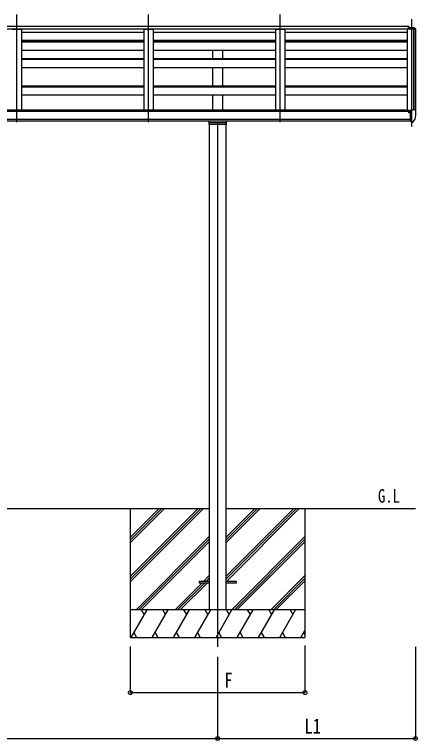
# Model space of a CAD drawing. Units: millimetres, scale not verified. Extents: x -10512 to 10512, y -7425 to 7425.
# Drawn here: x 1192 to 3383, y -4167 to -220 of the extents above; entities that cross this region are included whole.
import ezdxf
from ezdxf.enums import TextEntityAlignment as Align

# ---------------------------------------------------------------- set-up
doc = ezdxf.new("R2010")
doc.units = ezdxf.units.MM
doc.header["$LTSCALE"] = 30
for name, color, linetype in [('0-2_USER1', 3, 'Continuous'), ('0-3_YKK_12', 2, 'Continuous'), ('0-4_YKK_13', 4, 'Continuous'), ('0-5_YKK_A1', 4, 'Continuous'), ('0-6_YKK_D', 6, 'Continuous')]:
    doc.layers.add(name, color=color, linetype=linetype)
doc.styles.add('ＭＳ ゴシック', font='')
doc.styles.get('ＭＳ ゴシック').set_extended_font_data('MS Gothic')

msp = doc.modelspace()

# ---------------------------------------------------------------- linework, layer by layer
at = {"layer": '0-3_YKK_12'}
for p, q in [((1204.64, -804.65), (1204.64, -220.09)), ((1920.64, -804.65), (1920.64, -220.09)), ((2636.64, -804.65), (2636.64, -220.09)), ((3352.64, -829.08), (3352.64, -244.52)), ((2296.64, -806.77), (2296.64, -3658.5))]:
    msp.add_line(p, q, dxfattribs=at)
at = {"layer": '0-4_YKK_13'}
for p, q in [((3334.64, -285.82), (3334.64, -300.27)), ((3335.64, -285.82), (3335.64, -300.27)), ((3346.14, -292.19), (3336.14, -292.28)), ((3336.14, -297.37), (3336.14, -292.28)), ((3336.14, -297.37), (3346.14, -297.37)), ((3364.64, -292.19), (3346.14, -292.19)), ((3346.14, -300.27), (3346.14, -297.37)), ((3352.64, -300.27), (3352.64, -292.19)), ((3364.64, -292.19), (3366.97, -292.33)), ((3367.73, -292.76), (3371.8, -298.57)), ((3374.64, -301.56), (3374.64, -302.19)), ((3346.14, -746.9), (3352.64, -746.51)), ((3351.14, -738.09), (3352.64, -738.09)), ((3351.14, -738.09), (3351.14, -744.26)), ((3352.64, -805.67), (3352.64, -737.17)), ((3367.73, -737.74), (3371.8, -743.54)), ((3374.64, -746.54), (3374.64, -747.17)), ((3341.14, -752.09), (3340.84, -752.09)), ((3341.67, -752.09), (3341.14, -752.09)), ((3360.27, -803.86), (3370.01, -788.48)), ((2253.14, -808.04), (2340.14, -808.04)), ((3346.14, -802.47), (3351.64, -802.47)), ((3352.14, -803.47), (3351.64, -802.47)), ((3352.64, -803.47), (3352.14, -803.47)), ((3354.14, -805.58), (3352.64, -805.67)), ((3354.14, -805.58), (3357.85, -805.35)), ((2196.64, -3302.27), (2196.64, -3311.27)), ((2251.44, -3302.27), (2196.64, -3302.27)), ((2251.44, -3311.27), (2196.64, -3311.27)), ((2396.64, -3302.27), (2341.84, -3302.27)), ((2396.64, -3311.27), (2341.84, -3311.27)), ((2396.64, -3302.27), (2396.64, -3311.27))]:
    msp.add_line(p, q, dxfattribs=at)
for points in [[(3335.64, -285.82), (3333.14, -285.82), (3333.14, -300.27)], [(3346.14, -802.47), (3346.14, -744.26), (3351.14, -744.26)], [(3352.64, -737.17), (3364.64, -737.17), (3366.97, -737.31)], [(3336.14, -750.47), (3336.14, -752.09), (3335.67, -752.09)], [(3340.84, -750.9), (3340.84, -752.09), (3336.14, -752.09)], [(2343.14, -800.41), (2343.14, -817.3), (2250.14, -817.3), (2250.14, -800.41)], [(3352.64, -791.78), (3349.48, -791.37), (3346.14, -790.94)]]:
    msp.add_lwpolyline(points, dxfattribs=at)
for centre, radius, start, end in [((3366.91, -293.33), 1, 35, 86.5), ((3371.64, -301.56), 3, 0, 87), ((3172.64, -302.19), 202, 351.91451, 0), ((3338.64, -752.09), 2.5, 28.35764, 180), ((3366.91, -738.31), 1, 35, 86.5), ((3182.15, -747.17), 192.49, 347.8767, 359.9992), ((3371.64, -746.54), 3, 0, 87), ((3338.64, -752.09), 2.5, 0, 28.35764), ((3367.41, -786.98), 3, 330, 348.16652), ((3357.67, -802.36), 3, 273.5, 330)]:
    msp.add_arc(centre, radius, start, end, dxfattribs=at)
at = {"layer": '0-5_YKK_A1'}
for p, q in [((3333.14, -300.27), (-1639.86, -300.27)), ((1179.64, -300.27), (1229.64, -300.27)), ((1229.64, -300.27), (1229.64, -740.64)), ((1895.64, -300.27), (1895.64, -740.64)), ((1895.64, -300.27), (1945.64, -300.27)), ((1945.64, -300.27), (1945.64, -740.64)), ((2611.64, -300.27), (2611.64, -740.64)), ((2611.64, -300.27), (2661.64, -300.27)), ((2661.64, -300.27), (2661.64, -740.64)), ((3327.64, -300.27), (3327.64, -742.3)), ((3363.56, -300.47), (3362.94, -302.09)), ((3363.64, -300.36), (3363.64, -737.17)), ((3371.69, -300.69), (3363.86, -300.28)), ((3372.64, -301.57), (3372.64, -743.71)), ((1229.64, -316.81), (1895.64, -316.81)), ((1945.64, -316.81), (2611.64, -316.81)), ((2661.64, -316.81), (3327.64, -316.81)), ((1229.64, -360.34), (1895.64, -360.34)), ((1229.64, -361.42), (1895.64, -361.42)), ((1229.64, -362.71), (1895.64, -362.71)), ((1229.64, -365.86), (1895.64, -365.86)), ((1229.64, -368.73), (1895.64, -368.73)), ((1945.64, -360.34), (2611.64, -360.34)), ((1945.64, -361.42), (2611.64, -361.42)), ((1945.64, -362.71), (2611.64, -362.71)), ((1945.64, -365.86), (2611.64, -365.86)), ((1945.64, -368.73), (2611.64, -368.73)), ((2661.64, -360.34), (3327.64, -360.34)), ((2661.64, -361.42), (3327.64, -361.42)), ((2661.64, -362.71), (3327.64, -362.71)), ((2661.64, -365.86), (3327.64, -365.86)), ((2661.64, -368.73), (3327.64, -368.73)), ((1229.64, -413.42), (1895.64, -413.42)), ((1945.64, -413.42), (2611.64, -413.42)), ((2269.14, -413.42), (2269.14, -458.57)), ((2324.14, -458.57), (2324.14, -413.42)), ((2661.64, -413.42), (3327.64, -413.42)), ((1229.64, -458.57), (1895.64, -458.57)), ((1229.64, -463.35), (1895.64, -463.35)), ((1945.64, -458.57), (2611.64, -458.57)), ((1945.64, -463.35), (2611.64, -463.35)), ((2661.64, -458.57), (3327.64, -458.57)), ((2661.64, -463.35), (3327.64, -463.35)), ((1229.64, -507.59), (1895.64, -507.59)), ((1945.64, -507.59), (2611.64, -507.59)), ((2269.14, -507.59), (2269.14, -606.97)), ((2324.14, -606.97), (2324.14, -507.59)), ((2661.64, -507.59), (3327.64, -507.59)), ((1229.64, -606.97), (1895.64, -606.97)), ((1229.64, -613.77), (1895.64, -613.77)), ((1945.64, -606.97), (2611.64, -606.97)), ((1945.64, -613.77), (2611.64, -613.77)), ((2661.64, -606.97), (3327.64, -606.97)), ((2661.64, -613.77), (3327.64, -613.77)), ((1229.64, -657.32), (1895.64, -657.32)), ((1945.64, -657.32), (2611.64, -657.32)), ((2269.14, -657.32), (2269.14, -740.64)), ((2324.14, -740.64), (2324.14, -657.32)), ((2661.64, -657.32), (3327.64, -657.32)), ((3346.14, -747.35), (-1652.86, -747.35)), ((3322.64, -740.64), (-1629.36, -740.64)), ((3322.64, -747.29), (3322.64, -740.58)), ((3351.14, -742.3), (3327.64, -742.3)), ((-1652.86, -788.57), (3346.14, -788.57)), ((3346.14, -800.45), (-1652.86, -800.37)), ((2251.44, -817.3), (2251.44, -3456.77)), ((2341.84, -817.3), (2341.84, -3456.77)), ((-558.15, -2906.77), (2251.45, -2906.77)), ((1821.65, -2906.77), (1821.65, -3606.77)), ((1821.65, -3275.95), (2190.83, -2906.77)), ((1821.65, -3290.09), (2204.97, -2906.77)), ((1821.65, -3304.23), (2219.11, -2906.77)), ((1821.65, -3092.1), (2006.98, -2906.77)), ((1821.65, -3077.96), (1992.84, -2906.77)), ((1821.65, -3063.82), (1978.7, -2906.77)), ((2341.85, -2906.77), (3372.65, -2906.77)), ((2341.85, -3276.25), (2711.33, -2906.77)), ((2341.85, -3290.39), (2725.47, -2906.77)), ((2341.85, -3092.4), (2527.48, -2906.77)), ((2341.85, -3078.26), (2513.34, -2906.77)), ((2341.85, -3064.12), (2499.2, -2906.77)), ((2344.11, -3302.27), (2739.61, -2906.77)), ((2771.65, -2906.77), (2771.65, -3606.77)), ((1852.96, -3456.77), (2251.45, -3058.28)), ((1867.1, -3456.77), (2251.45, -3072.43)), ((2373.46, -3456.77), (2771.65, -3058.58)), ((2387.6, -3456.77), (2771.65, -3072.73)), ((1881.24, -3456.77), (2251.45, -3086.57)), ((2401.74, -3456.77), (2771.65, -3086.87)), ((2219.59, -3302.27), (2251.45, -3270.41)), ((2585.59, -3456.77), (2771.65, -3270.71)), ((2065.09, -3456.77), (2210.59, -3311.27)), ((2079.23, -3456.77), (2224.73, -3311.27)), ((2093.38, -3456.77), (2238.88, -3311.27)), ((2233.73, -3302.27), (2251.45, -3284.56)), ((2247.88, -3302.27), (2251.45, -3298.7)), ((2599.73, -3456.77), (2771.65, -3284.86)), ((2613.88, -3456.77), (2771.65, -3299)), ((2771.65, -3456.77), (1821.65, -3456.77)), ((1825.93, -3606.77), (1912.53, -3456.77)), ((1897.53, -3482.76), (1882.53, -3456.77)), ((1941.4, -3606.77), (2028, -3456.77)), ((2013, -3482.75), (1998, -3456.77)), ((2056.87, -3606.77), (2143.47, -3456.77)), ((2128.47, -3482.76), (2113.47, -3456.77)), ((2172.34, -3606.77), (2258.94, -3456.77)), ((2243.94, -3482.75), (2228.94, -3456.77)), ((2287.81, -3606.77), (2374.41, -3456.77)), ((2359.41, -3482.75), (2344.41, -3456.77)), ((2403.28, -3606.77), (2489.88, -3456.77)), ((2474.88, -3482.75), (2459.88, -3456.77)), ((2518.75, -3606.77), (2605.35, -3456.77)), ((2575.35, -3456.77), (2590.35, -3482.75)), ((2634.22, -3606.77), (2720.82, -3456.77)), ((2690.82, -3456.77), (2705.82, -3482.75)), ((1840.92, -3580.79), (1855.92, -3606.77)), ((1956.4, -3580.79), (1971.39, -3606.77)), ((2071.87, -3580.79), (2086.86, -3606.77)), ((2187.34, -3580.79), (2202.34, -3606.77)), ((2302.81, -3580.79), (2317.81, -3606.77)), ((2418.28, -3580.79), (2433.28, -3606.77)), ((2533.75, -3580.79), (2548.74, -3606.77)), ((2649.22, -3580.79), (2664.21, -3606.77)), ((2749.69, -3606.77), (2771.65, -3568.73)), ((2764.69, -3580.79), (2771.65, -3592.86)), ((1821.65, -3606.77), (2771.65, -3606.77))]:
    msp.add_line(p, q, dxfattribs=at)
for points in [[(3333.14, -285.82), (-1639.86, -285.82), (-1639.86, -300.27)], [(3362.94, -737.17), (3362.94, -300.27), (3327.64, -300.27)]]:
    msp.add_lwpolyline(points, dxfattribs=at)
msp.add_circle((3338.67, -752.02), 3, dxfattribs=at)
for centre, radius, start, end in [((3363.84, -300.58), 0.3, 86.98858, 159), ((3371.64, -301.69), 1, 6.67014, 87)]:
    msp.add_arc(centre, radius, start, end, dxfattribs=at)
at = {"layer": '0-6_YKK_D'}
for p, q in [((1821.65, -3656.79), (1821.65, -3907.77)), ((2771.65, -3651.23), (2771.65, -3907.77)), ((3372.65, -3657.79), (3372.65, -4157.77)), ((2296.65, -3712.6), (2296.65, -4157.77)), ((2296.65, -3712.6), (2296.65, -4157.77)), ((1821.65, -3906.77), (2771.65, -3906.77)), ((-603.35, -4156.77), (2296.65, -4156.77)), ((2296.65, -4156.77), (3372.65, -4156.77))]:
    msp.add_line(p, q, dxfattribs=at)
for centre in [(1821.65, -3906.77), (2771.65, -3906.77), (2296.65, -4156.77), (2296.65, -4156.77), (3372.65, -4156.77)]:
    msp.add_circle(centre, 10.62, dxfattribs=at)

# ---------------------------------------------------------------- texts
at = {"layer": '0-2_USER1', "style": 'ＭＳ ゴシック', "width": 0.8}
msp.add_text('G.L', height=73.31, dxfattribs=at).set_placement((3168.32, -2896.17), align=Align.BOTTOM_LEFT)
at = {"layer": '0-6_YKK_D', "style": 'ＭＳ ゴシック', "width": 0.8}
for s, p in [('F', (2332.9, -3905.77)), ('L1', (2768.65, -4155.11))]:
    msp.add_text(s, height=82.48, dxfattribs=at).set_placement(p, align=Align.BOTTOM_LEFT)

doc.saveas('drawing.dxf')
